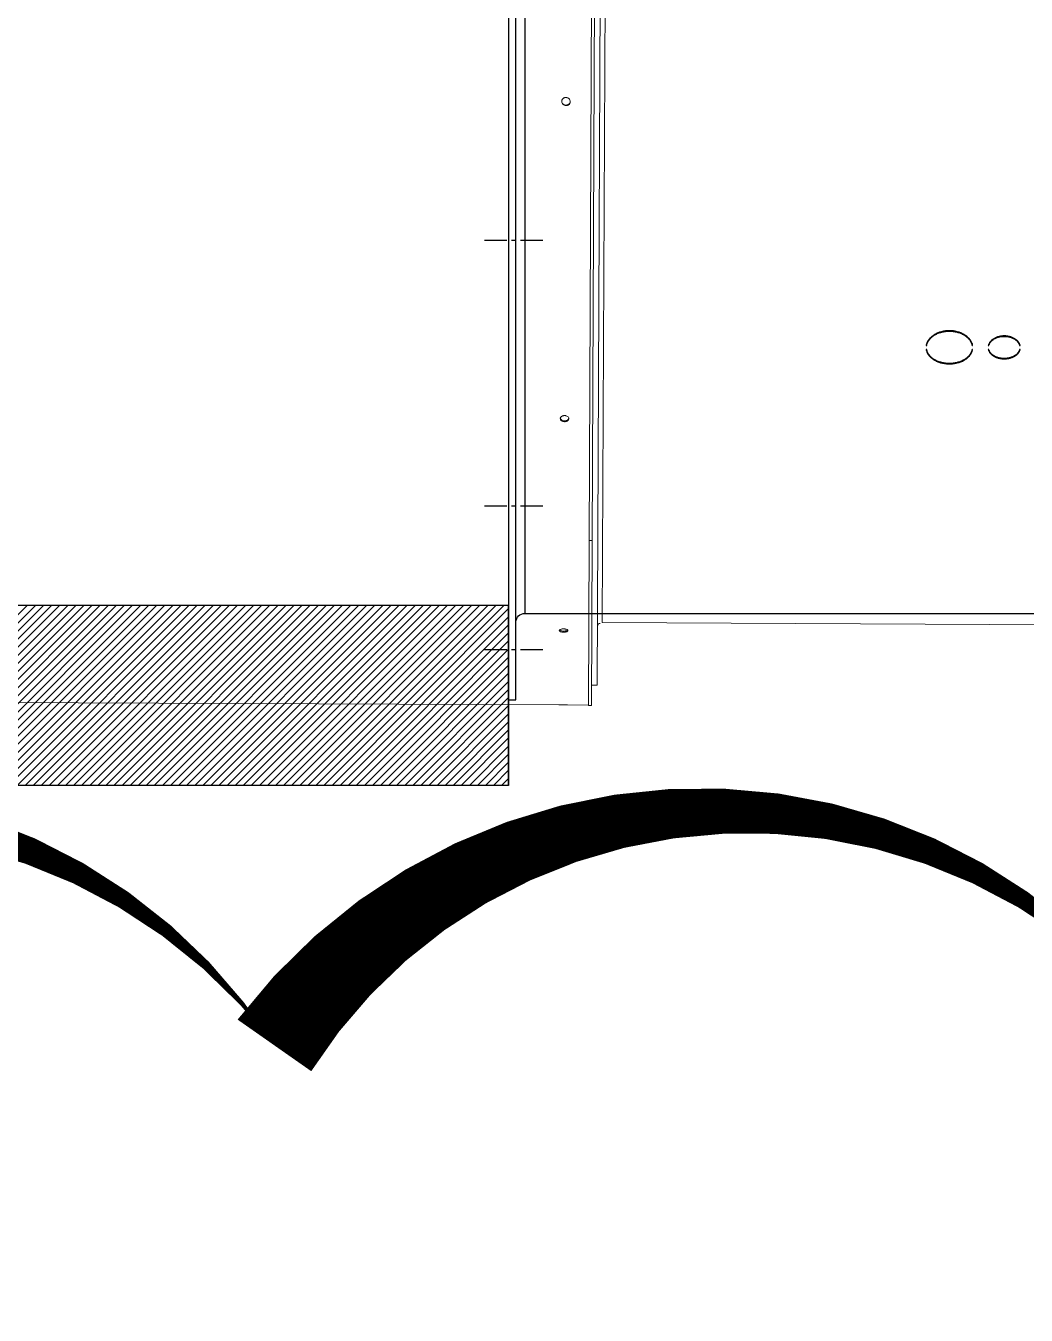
# Model space of a CAD drawing. Header units: millimetres. Extents: x -379292 to 1221486, y 92049 to 447512.
# Drawn here: x -117916 to -117360, y 272990 to 273706 of the extents above; entities that cross this region are included whole.
import ezdxf

# ---------------------------------------------------------------- set-up
doc = ezdxf.new("R2010")
doc.units = ezdxf.units.MM
doc.linetypes.add('CENTER', pattern=[2, 1.25, -0.25, 0.25, -0.25])
doc.layers.add('05_REV', color=5, linetype='Continuous')
doc.layers.add('AIRONN ZONLAMA', color=4, linetype='Continuous')
for name, color, linetype, lineweight in [('_Systemair', 3, 'Continuous', 30), ('_Systemair Ventilation Equipments', 7, 'Continuous', 30), ('Aironn-DEF', 7, 'Continuous', 0), ('Aironn-THF', 7, 'Continuous', 0)]:
    doc.layers.add(name, color=color, linetype=linetype, lineweight=lineweight)

# ---------------------------------------------------------------- blocks, each defined once
blk = doc.blocks.new('AXC 1000 L')
at = {"layer": '_Systemair Ventilation Equipments'}
for p, q in [((10072.364, 3625.006), (10072.364, 3735.506)), ((10072.764, 3735.506), (10072.764, 3625.006)), ((10072.764, 3625.006), (10072.364, 3625.006))]:
    blk.add_line(p, q, dxfattribs=at)
at = {"layer": '_Systemair Ventilation Equipments', "color": 9, "linetype": 'Continuous'}
blk.add_line((10071.864, 3726.864), (10071.864, 3629.806), dxfattribs=at)
at = {"layer": '_Systemair Ventilation Equipments', "color": 2, "linetype": 'CENTER'}
for p, q in [((10070.864, 3650.533), (10074.264, 3650.533)), ((10070.864, 3635.772), (10074.264, 3635.772)), ((10070.864, 3627.784), (10074.264, 3627.784))]:
    blk.add_line(p, q, dxfattribs=at)
at = {"layer": '_Systemair Ventilation Equipments', "color": 7, "linetype": 'Continuous'}
for p, q in [((10044.7, 3645.109), (10044.735, 3645.125)), ((10044.735, 3645.125), (10044.771, 3645.141)), ((10044.786, 3645.122), (10044.751, 3645.107)), ((10044.771, 3645.141), (10044.808, 3645.155)), ((10044.822, 3645.136), (10044.786, 3645.122)), ((10044.808, 3645.155), (10044.846, 3645.168)), ((10044.858, 3645.148), (10044.822, 3645.136)), ((10044.846, 3645.168), (10044.885, 3645.18)), ((10044.896, 3645.16), (10044.858, 3645.148)), ((10044.885, 3645.18), (10044.924, 3645.19)), ((10044.934, 3645.17), (10044.896, 3645.16)), ((10044.924, 3645.19), (10044.964, 3645.199)), ((10044.973, 3645.178), (10044.934, 3645.17)), ((10044.964, 3645.199), (10045.005, 3645.207)), ((10045.013, 3645.186), (10044.973, 3645.178)), ((10045.005, 3645.207), (10045.046, 3645.213)), ((10045.052, 3645.192), (10045.013, 3645.186)), ((10045.046, 3645.213), (10045.088, 3645.218)), ((10045.092, 3645.197), (10045.052, 3645.192)), ((10045.088, 3645.218), (10045.13, 3645.222)), ((10045.133, 3645.2), (10045.092, 3645.197)), ((10045.13, 3645.222), (10045.172, 3645.224)), ((10045.173, 3645.202), (10045.133, 3645.2)), ((10045.172, 3645.224), (10045.214, 3645.224)), ((10045.214, 3645.203), (10045.173, 3645.202)), ((10045.214, 3645.224), (10045.256, 3645.224)), ((10045.255, 3645.202), (10045.214, 3645.203)), ((10045.295, 3645.2), (10045.255, 3645.202)), ((10045.256, 3645.224), (10045.298, 3645.222)), ((10045.336, 3645.197), (10045.295, 3645.2)), ((10045.298, 3645.222), (10045.34, 3645.218)), ((10045.376, 3645.192), (10045.336, 3645.197)), ((10045.34, 3645.218), (10045.382, 3645.213)), ((10045.416, 3645.186), (10045.376, 3645.192)), ((10045.382, 3645.213), (10045.423, 3645.207)), ((10045.455, 3645.178), (10045.416, 3645.186)), ((10045.423, 3645.207), (10045.464, 3645.199)), ((10045.494, 3645.17), (10045.455, 3645.178)), ((10045.464, 3645.199), (10045.504, 3645.19)), ((10045.532, 3645.16), (10045.494, 3645.17)), ((10045.504, 3645.19), (10045.544, 3645.179)), ((10045.569, 3645.148), (10045.532, 3645.16)), ((10045.544, 3645.179), (10045.583, 3645.168)), ((10045.605, 3645.136), (10045.569, 3645.148)), ((10045.583, 3645.168), (10045.621, 3645.154)), ((10045.641, 3645.122), (10045.605, 3645.136)), ((10045.621, 3645.154), (10045.658, 3645.14)), ((10045.675, 3645.108), (10045.641, 3645.122)), ((10045.658, 3645.14), (10045.694, 3645.125)), ((10045.694, 3645.125), (10045.729, 3645.108)), ((10047.181, 3645.095), (10047.213, 3645.127)), ((10047.213, 3645.127), (10047.247, 3645.159)), ((10047.272, 3645.147), (10047.239, 3645.117)), ((10047.247, 3645.159), (10047.283, 3645.19)), ((10047.306, 3645.177), (10047.272, 3645.147)), ((10047.283, 3645.19), (10047.32, 3645.22)), ((10047.343, 3645.206), (10047.306, 3645.177)), ((10047.32, 3645.22), (10047.359, 3645.248)), ((10047.381, 3645.234), (10047.343, 3645.206)), ((10047.359, 3645.248), (10047.4, 3645.276)), ((10047.421, 3645.26), (10047.381, 3645.234)), ((10047.4, 3645.276), (10047.442, 3645.301)), ((10047.462, 3645.286), (10047.421, 3645.26)), ((10047.442, 3645.301), (10047.485, 3645.326)), ((10047.505, 3645.31), (10047.462, 3645.286)), ((10047.485, 3645.326), (10047.531, 3645.35)), ((10047.549, 3645.332), (10047.505, 3645.31)), ((10047.531, 3645.35), (10047.578, 3645.372)), ((10047.594, 3645.353), (10047.549, 3645.332)), ((10047.578, 3645.372), (10047.626, 3645.392)), ((10047.641, 3645.373), (10047.594, 3645.353)), ((10047.626, 3645.392), (10047.675, 3645.411)), ((10047.688, 3645.392), (10047.641, 3645.373)), ((10047.675, 3645.411), (10047.725, 3645.429)), ((10047.737, 3645.409), (10047.688, 3645.392)), ((10047.725, 3645.429), (10047.775, 3645.444)), ((10047.787, 3645.424), (10047.737, 3645.409)), ((10047.775, 3645.444), (10047.827, 3645.459)), ((10047.838, 3645.438), (10047.787, 3645.424)), ((10047.827, 3645.459), (10047.88, 3645.471)), ((10047.89, 3645.451), (10047.838, 3645.438)), ((10047.88, 3645.471), (10047.933, 3645.482)), ((10047.942, 3645.462), (10047.89, 3645.451)), ((10047.933, 3645.482), (10047.987, 3645.492)), ((10047.995, 3645.471), (10047.942, 3645.462)), ((10047.987, 3645.492), (10048.042, 3645.5)), ((10048.048, 3645.478), (10047.995, 3645.471)), ((10048.042, 3645.5), (10048.097, 3645.506)), ((10048.102, 3645.484), (10048.048, 3645.478)), ((10048.097, 3645.506), (10048.153, 3645.51)), ((10048.156, 3645.488), (10048.102, 3645.484)), ((10048.153, 3645.51), (10048.208, 3645.513)), ((10048.21, 3645.491), (10048.156, 3645.488)), ((10048.208, 3645.513), (10048.264, 3645.513)), ((10048.264, 3645.492), (10048.21, 3645.491)), ((10048.264, 3645.513), (10048.319, 3645.513)), ((10048.318, 3645.491), (10048.264, 3645.492)), ((10048.372, 3645.488), (10048.318, 3645.491)), ((10048.319, 3645.513), (10048.375, 3645.51)), ((10048.427, 3645.484), (10048.372, 3645.488)), ((10048.375, 3645.51), (10048.43, 3645.506)), ((10048.48, 3645.478), (10048.427, 3645.484)), ((10048.43, 3645.506), (10048.485, 3645.5)), ((10048.534, 3645.471), (10048.48, 3645.478)), ((10048.485, 3645.5), (10048.54, 3645.492)), ((10048.587, 3645.461), (10048.534, 3645.471)), ((10048.54, 3645.492), (10048.594, 3645.483)), ((10048.639, 3645.451), (10048.587, 3645.461)), ((10048.594, 3645.483), (10048.648, 3645.471)), ((10048.69, 3645.438), (10048.639, 3645.451)), ((10048.648, 3645.471), (10048.7, 3645.459)), ((10048.741, 3645.424), (10048.69, 3645.438)), ((10048.7, 3645.459), (10048.752, 3645.444)), ((10048.79, 3645.409), (10048.741, 3645.424)), ((10048.752, 3645.444), (10048.804, 3645.428)), ((10048.839, 3645.392), (10048.79, 3645.409)), ((10048.804, 3645.428), (10048.854, 3645.411)), ((10048.887, 3645.374), (10048.839, 3645.392)), ((10048.854, 3645.411), (10048.903, 3645.392)), ((10048.934, 3645.354), (10048.887, 3645.374)), ((10048.903, 3645.392), (10048.951, 3645.371)), ((10048.979, 3645.332), (10048.934, 3645.354)), ((10048.951, 3645.371), (10048.997, 3645.35)), ((10049.023, 3645.309), (10048.979, 3645.332)), ((10048.997, 3645.35), (10049.042, 3645.326)), ((10049.066, 3645.285), (10049.023, 3645.309)), ((10049.042, 3645.326), (10049.086, 3645.302)), ((10049.107, 3645.26), (10049.066, 3645.285)), ((10049.086, 3645.302), (10049.128, 3645.276)), ((10049.147, 3645.234), (10049.107, 3645.26)), ((10049.128, 3645.276), (10049.169, 3645.248)), ((10049.185, 3645.206), (10049.147, 3645.234)), ((10049.169, 3645.248), (10049.208, 3645.22)), ((10049.221, 3645.177), (10049.185, 3645.206)), ((10049.208, 3645.22), (10049.245, 3645.19)), ((10049.256, 3645.147), (10049.221, 3645.177)), ((10049.245, 3645.19), (10049.281, 3645.16)), ((10049.289, 3645.116), (10049.256, 3645.147)), ((10049.281, 3645.16), (10049.314, 3645.128)), ((10049.314, 3645.128), (10049.346, 3645.096)), ((10044.327, 3644.689), (10044.335, 3644.718)), ((10044.357, 3644.689), (10044.327, 3644.689)), ((10044.327, 3644.476), (10044.357, 3644.476)), ((10044.335, 3644.447), (10044.327, 3644.476)), ((10044.335, 3644.718), (10044.344, 3644.747)), ((10044.345, 3644.418), (10044.335, 3644.447)), ((10044.344, 3644.747), (10044.356, 3644.776)), ((10044.356, 3644.39), (10044.345, 3644.418)), ((10044.356, 3644.776), (10044.37, 3644.804)), ((10044.357, 3644.777), (10044.357, 3644.689)), ((10044.365, 3644.717), (10044.357, 3644.689)), ((10044.357, 3644.476), (10044.365, 3644.448)), ((10044.375, 3644.745), (10044.365, 3644.717)), ((10044.365, 3644.448), (10044.375, 3644.421)), ((10044.37, 3644.804), (10044.385, 3644.832)), ((10044.386, 3644.773), (10044.375, 3644.745)), ((10044.375, 3644.421), (10044.386, 3644.393)), ((10044.385, 3644.832), (10044.403, 3644.859)), ((10044.4, 3644.8), (10044.386, 3644.773)), ((10044.415, 3644.827), (10044.4, 3644.8)), ((10044.403, 3644.859), (10044.422, 3644.886)), ((10044.432, 3644.853), (10044.415, 3644.827)), ((10044.422, 3644.886), (10044.443, 3644.912)), ((10044.45, 3644.878), (10044.432, 3644.853)), ((10044.443, 3644.912), (10044.466, 3644.938)), ((10044.471, 3644.903), (10044.45, 3644.878)), ((10044.466, 3644.938), (10044.49, 3644.963)), ((10044.492, 3644.928), (10044.471, 3644.903)), ((10044.49, 3644.963), (10044.516, 3644.986)), ((10044.516, 3644.951), (10044.492, 3644.928)), ((10044.516, 3644.986), (10044.543, 3645.009)), ((10044.54, 3644.974), (10044.516, 3644.951)), ((10044.567, 3644.996), (10044.54, 3644.974)), ((10044.543, 3645.009), (10044.572, 3645.031)), ((10044.594, 3645.017), (10044.567, 3644.996)), ((10044.572, 3645.031), (10044.602, 3645.052)), ((10044.623, 3645.037), (10044.594, 3645.017)), ((10044.602, 3645.052), (10044.633, 3645.072)), ((10044.654, 3645.056), (10044.623, 3645.037)), ((10044.633, 3645.072), (10044.666, 3645.091)), ((10044.685, 3645.074), (10044.654, 3645.056)), ((10044.666, 3645.091), (10044.7, 3645.109)), ((10044.718, 3645.091), (10044.685, 3645.074)), ((10044.751, 3645.107), (10044.718, 3645.091)), ((10045.709, 3645.092), (10045.675, 3645.108)), ((10045.742, 3645.075), (10045.709, 3645.092)), ((10045.729, 3645.108), (10045.762, 3645.09)), ((10045.774, 3645.056), (10045.742, 3645.075)), ((10045.762, 3645.09), (10045.795, 3645.072)), ((10045.804, 3645.037), (10045.774, 3645.056)), ((10045.795, 3645.072), (10045.827, 3645.051)), ((10045.833, 3645.017), (10045.804, 3645.037)), ((10045.827, 3645.051), (10045.857, 3645.03)), ((10045.86, 3644.996), (10045.833, 3645.017)), ((10045.857, 3645.03), (10045.885, 3645.009)), ((10045.887, 3644.974), (10045.86, 3644.996)), ((10045.885, 3645.009), (10045.913, 3644.986)), ((10045.912, 3644.952), (10045.887, 3644.974)), ((10045.935, 3644.928), (10045.912, 3644.952)), ((10045.913, 3644.986), (10045.938, 3644.962)), ((10045.957, 3644.903), (10045.935, 3644.928)), ((10045.938, 3644.962), (10045.962, 3644.938)), ((10045.978, 3644.878), (10045.957, 3644.903)), ((10045.962, 3644.938), (10045.985, 3644.912)), ((10045.996, 3644.853), (10045.978, 3644.878)), ((10045.985, 3644.912), (10046.006, 3644.886)), ((10046.013, 3644.826), (10045.996, 3644.853)), ((10046.006, 3644.886), (10046.025, 3644.86)), ((10046.028, 3644.8), (10046.013, 3644.826)), ((10046.025, 3644.86), (10046.042, 3644.832)), ((10046.042, 3644.772), (10046.028, 3644.8)), ((10046.041, 3644.393), (10046.053, 3644.42)), ((10046.042, 3644.832), (10046.058, 3644.804)), ((10046.053, 3644.745), (10046.042, 3644.772)), ((10046.063, 3644.717), (10046.053, 3644.745)), ((10046.053, 3644.42), (10046.063, 3644.448)), ((10046.058, 3644.804), (10046.071, 3644.776)), ((10046.071, 3644.689), (10046.063, 3644.717)), ((10046.063, 3644.448), (10046.071, 3644.476)), ((10046.071, 3644.689), (10046.071, 3644.777)), ((10046.071, 3644.776), (10046.083, 3644.747)), ((10046.101, 3644.689), (10046.071, 3644.689)), ((10046.071, 3644.476), (10046.101, 3644.476)), ((10046.083, 3644.418), (10046.072, 3644.39)), ((10046.083, 3644.747), (10046.093, 3644.718)), ((10046.093, 3644.447), (10046.083, 3644.418)), ((10046.093, 3644.718), (10046.101, 3644.689)), ((10046.101, 3644.476), (10046.093, 3644.447)), ((10046.973, 3644.689), (10046.98, 3644.728)), ((10047.003, 3644.689), (10046.973, 3644.689)), ((10046.973, 3644.476), (10047.003, 3644.476)), ((10046.98, 3644.437), (10046.973, 3644.476)), ((10046.98, 3644.728), (10046.99, 3644.767)), ((10046.99, 3644.398), (10046.98, 3644.437)), ((10046.99, 3644.767), (10047.002, 3644.805)), ((10047.002, 3644.805), (10047.017, 3644.843)), ((10047.003, 3644.806), (10047.003, 3644.689)), ((10047.01, 3644.727), (10047.003, 3644.689)), ((10047.003, 3644.476), (10047.01, 3644.439)), ((10047.02, 3644.765), (10047.01, 3644.727)), ((10047.01, 3644.439), (10047.02, 3644.401)), ((10047.017, 3644.843), (10047.034, 3644.881)), ((10047.033, 3644.803), (10047.02, 3644.765)), ((10047.047, 3644.84), (10047.033, 3644.803)), ((10047.034, 3644.881), (10047.053, 3644.919)), ((10047.064, 3644.877), (10047.047, 3644.84)), ((10047.053, 3644.919), (10047.074, 3644.955)), ((10047.082, 3644.913), (10047.064, 3644.877)), ((10047.074, 3644.955), (10047.098, 3644.991)), ((10047.103, 3644.949), (10047.082, 3644.913)), ((10047.098, 3644.991), (10047.123, 3645.026)), ((10047.127, 3644.984), (10047.103, 3644.949)), ((10047.123, 3645.026), (10047.151, 3645.061)), ((10047.152, 3645.019), (10047.127, 3644.984)), ((10047.151, 3645.061), (10047.181, 3645.095)), ((10047.179, 3645.052), (10047.152, 3645.019)), ((10047.208, 3645.085), (10047.179, 3645.052)), ((10047.239, 3645.117), (10047.208, 3645.085)), ((10049.321, 3645.084), (10049.289, 3645.116)), ((10049.35, 3645.051), (10049.321, 3645.084)), ((10049.346, 3645.096), (10049.376, 3645.062)), ((10049.377, 3645.018), (10049.35, 3645.051)), ((10049.376, 3645.062), (10049.403, 3645.028)), ((10049.402, 3644.983), (10049.377, 3645.018)), ((10049.425, 3644.948), (10049.402, 3644.983)), ((10049.403, 3645.028), (10049.429, 3644.992)), ((10049.446, 3644.913), (10049.425, 3644.948)), ((10049.429, 3644.992), (10049.453, 3644.956)), ((10049.465, 3644.876), (10049.446, 3644.913)), ((10049.453, 3644.956), (10049.474, 3644.919)), ((10049.481, 3644.839), (10049.465, 3644.876)), ((10049.474, 3644.919), (10049.494, 3644.882)), ((10049.496, 3644.802), (10049.481, 3644.839)), ((10049.494, 3644.882), (10049.511, 3644.844)), ((10049.508, 3644.765), (10049.496, 3644.802)), ((10049.507, 3644.4), (10049.517, 3644.438)), ((10049.517, 3644.727), (10049.508, 3644.765)), ((10049.511, 3644.844), (10049.525, 3644.806)), ((10049.525, 3644.689), (10049.517, 3644.727)), ((10049.517, 3644.438), (10049.525, 3644.476)), ((10049.525, 3644.689), (10049.525, 3644.806)), ((10049.525, 3644.806), (10049.538, 3644.767)), ((10049.555, 3644.689), (10049.525, 3644.689)), ((10049.525, 3644.476), (10049.555, 3644.476)), ((10049.538, 3644.767), (10049.548, 3644.728)), ((10049.548, 3644.438), (10049.538, 3644.399)), ((10049.548, 3644.728), (10049.555, 3644.689)), ((10049.555, 3644.476), (10049.548, 3644.438)), ((10044.37, 3644.362), (10044.356, 3644.39)), ((10044.386, 3644.334), (10044.37, 3644.362)), ((10044.386, 3644.393), (10044.4, 3644.366)), ((10044.403, 3644.307), (10044.386, 3644.334)), ((10044.4, 3644.366), (10044.415, 3644.34)), ((10044.422, 3644.281), (10044.403, 3644.307)), ((10044.415, 3644.34), (10044.432, 3644.314)), ((10044.443, 3644.256), (10044.422, 3644.281)), ((10044.432, 3644.314), (10044.45, 3644.289)), ((10044.465, 3644.231), (10044.443, 3644.256)), ((10044.45, 3644.289), (10044.471, 3644.264)), ((10044.489, 3644.207), (10044.465, 3644.231)), ((10044.471, 3644.264), (10044.493, 3644.24)), ((10044.515, 3644.184), (10044.489, 3644.207)), ((10044.493, 3644.24), (10044.516, 3644.217)), ((10044.542, 3644.162), (10044.515, 3644.184)), ((10044.516, 3644.217), (10044.541, 3644.194)), ((10044.541, 3644.194), (10044.568, 3644.173)), ((10044.57, 3644.14), (10044.542, 3644.162)), ((10044.568, 3644.173), (10044.595, 3644.152)), ((10044.6, 3644.12), (10044.57, 3644.14)), ((10044.595, 3644.152), (10044.624, 3644.133)), ((10044.632, 3644.1), (10044.6, 3644.12)), ((10044.624, 3644.133), (10044.654, 3644.114)), ((10044.665, 3644.082), (10044.632, 3644.1)), ((10044.654, 3644.114), (10044.686, 3644.097)), ((10044.698, 3644.064), (10044.665, 3644.082)), ((10044.686, 3644.097), (10044.719, 3644.08)), ((10044.733, 3644.048), (10044.698, 3644.064)), ((10044.719, 3644.08), (10044.752, 3644.065)), ((10044.769, 3644.033), (10044.733, 3644.048)), ((10044.752, 3644.065), (10044.787, 3644.05)), ((10044.806, 3644.019), (10044.769, 3644.033)), ((10044.787, 3644.05), (10044.823, 3644.037)), ((10044.845, 3644.007), (10044.806, 3644.019)), ((10044.823, 3644.037), (10044.859, 3644.025)), ((10044.884, 3643.995), (10044.845, 3644.007)), ((10044.859, 3644.025), (10044.896, 3644.014)), ((10044.923, 3643.985), (10044.884, 3643.995)), ((10044.896, 3644.014), (10044.934, 3644.005)), ((10044.964, 3643.976), (10044.923, 3643.985)), ((10044.934, 3644.005), (10044.973, 3643.996)), ((10045.005, 3643.969), (10044.964, 3643.976)), ((10044.973, 3643.996), (10045.012, 3643.989)), ((10045.046, 3643.963), (10045.005, 3643.969)), ((10045.012, 3643.989), (10045.052, 3643.983)), ((10045.087, 3643.958), (10045.046, 3643.963)), ((10045.052, 3643.983), (10045.092, 3643.978)), ((10045.129, 3643.954), (10045.087, 3643.958)), ((10045.092, 3643.978), (10045.133, 3643.975)), ((10045.171, 3643.952), (10045.129, 3643.954)), ((10045.133, 3643.975), (10045.173, 3643.973)), ((10045.214, 3643.952), (10045.171, 3643.952)), ((10045.173, 3643.973), (10045.214, 3643.972)), ((10045.214, 3643.972), (10045.255, 3643.973)), ((10045.256, 3643.952), (10045.214, 3643.952)), ((10045.255, 3643.973), (10045.295, 3643.975)), ((10045.298, 3643.954), (10045.256, 3643.952)), ((10045.295, 3643.975), (10045.336, 3643.978)), ((10045.34, 3643.958), (10045.298, 3643.954)), ((10045.336, 3643.978), (10045.376, 3643.983)), ((10045.382, 3643.963), (10045.34, 3643.958)), ((10045.376, 3643.983), (10045.415, 3643.989)), ((10045.423, 3643.969), (10045.382, 3643.963)), ((10045.415, 3643.989), (10045.455, 3643.996)), ((10045.464, 3643.976), (10045.423, 3643.969)), ((10045.455, 3643.996), (10045.493, 3644.005)), ((10045.504, 3643.985), (10045.464, 3643.976)), ((10045.493, 3644.005), (10045.532, 3644.014)), ((10045.543, 3643.995), (10045.504, 3643.985)), ((10045.532, 3644.014), (10045.569, 3644.025)), ((10045.582, 3644.006), (10045.543, 3643.995)), ((10045.569, 3644.025), (10045.606, 3644.037)), ((10045.62, 3644.019), (10045.582, 3644.006)), ((10045.606, 3644.037), (10045.642, 3644.051)), ((10045.657, 3644.033), (10045.62, 3644.019)), ((10045.642, 3644.051), (10045.677, 3644.065)), ((10045.693, 3644.048), (10045.657, 3644.033)), ((10045.677, 3644.065), (10045.71, 3644.081)), ((10045.728, 3644.064), (10045.693, 3644.048)), ((10045.71, 3644.081), (10045.743, 3644.097)), ((10045.762, 3644.081), (10045.728, 3644.064)), ((10045.743, 3644.097), (10045.774, 3644.115)), ((10045.795, 3644.1), (10045.762, 3644.081)), ((10045.774, 3644.115), (10045.805, 3644.134)), ((10045.826, 3644.119), (10045.795, 3644.1)), ((10045.805, 3644.134), (10045.834, 3644.153)), ((10045.856, 3644.139), (10045.826, 3644.119)), ((10045.834, 3644.153), (10045.861, 3644.174)), ((10045.885, 3644.161), (10045.856, 3644.139)), ((10045.861, 3644.174), (10045.888, 3644.195)), ((10045.912, 3644.183), (10045.885, 3644.161)), ((10045.888, 3644.195), (10045.912, 3644.217)), ((10045.912, 3644.217), (10045.936, 3644.24)), ((10045.938, 3644.207), (10045.912, 3644.183)), ((10045.936, 3644.24), (10045.957, 3644.264)), ((10045.963, 3644.231), (10045.938, 3644.207)), ((10045.957, 3644.264), (10045.977, 3644.289)), ((10045.985, 3644.256), (10045.963, 3644.231)), ((10045.977, 3644.289), (10045.996, 3644.314)), ((10046.006, 3644.282), (10045.985, 3644.256)), ((10045.996, 3644.314), (10046.013, 3644.34)), ((10046.025, 3644.308), (10046.006, 3644.282)), ((10046.013, 3644.34), (10046.028, 3644.366)), ((10046.042, 3644.335), (10046.025, 3644.308)), ((10046.028, 3644.366), (10046.041, 3644.393)), ((10046.058, 3644.362), (10046.042, 3644.335)), ((10046.072, 3644.39), (10046.058, 3644.362)), ((10047.003, 3644.36), (10046.99, 3644.398)), ((10047.017, 3644.323), (10047.003, 3644.36)), ((10047.034, 3644.285), (10047.017, 3644.323)), ((10047.02, 3644.401), (10047.032, 3644.364)), ((10047.032, 3644.364), (10047.047, 3644.327)), ((10047.053, 3644.249), (10047.034, 3644.285)), ((10047.047, 3644.327), (10047.063, 3644.291)), ((10047.075, 3644.213), (10047.053, 3644.249)), ((10047.063, 3644.291), (10047.082, 3644.255)), ((10047.099, 3644.177), (10047.075, 3644.213)), ((10047.082, 3644.255), (10047.103, 3644.22)), ((10047.124, 3644.143), (10047.099, 3644.177)), ((10047.103, 3644.22), (10047.126, 3644.186)), ((10047.152, 3644.109), (10047.124, 3644.143)), ((10047.126, 3644.186), (10047.151, 3644.152)), ((10047.151, 3644.152), (10047.178, 3644.12)), ((10047.182, 3644.077), (10047.152, 3644.109)), ((10047.178, 3644.12), (10047.207, 3644.088)), ((10047.213, 3644.045), (10047.182, 3644.077)), ((10047.207, 3644.088), (10047.239, 3644.056)), ((10047.247, 3644.014), (10047.213, 3644.045)), ((10047.239, 3644.056), (10047.272, 3644.026)), ((10047.282, 3643.985), (10047.247, 3644.014)), ((10047.272, 3644.026), (10047.307, 3643.997)), ((10047.32, 3643.956), (10047.282, 3643.985)), ((10047.307, 3643.997), (10047.343, 3643.969)), ((10047.359, 3643.929), (10047.32, 3643.956)), ((10047.343, 3643.969), (10047.381, 3643.942)), ((10047.4, 3643.902), (10047.359, 3643.929)), ((10047.381, 3643.942), (10047.421, 3643.917)), ((10047.442, 3643.877), (10047.4, 3643.902)), ((10047.421, 3643.917), (10047.462, 3643.893)), ((10047.486, 3643.854), (10047.442, 3643.877)), ((10047.462, 3643.893), (10047.505, 3643.87)), ((10047.531, 3643.831), (10047.486, 3643.854)), ((10047.505, 3643.87), (10047.549, 3643.848)), ((10047.577, 3643.81), (10047.531, 3643.831)), ((10047.549, 3643.848), (10047.595, 3643.827)), ((10047.625, 3643.791), (10047.577, 3643.81)), ((10047.595, 3643.827), (10047.642, 3643.808)), ((10047.674, 3643.773), (10047.625, 3643.791)), ((10047.642, 3643.808), (10047.689, 3643.79)), ((10047.724, 3643.756), (10047.674, 3643.773)), ((10047.689, 3643.79), (10047.738, 3643.774)), ((10047.775, 3643.741), (10047.724, 3643.756)), ((10047.738, 3643.774), (10047.788, 3643.76)), ((10047.827, 3643.727), (10047.775, 3643.741)), ((10047.788, 3643.76), (10047.838, 3643.746)), ((10047.88, 3643.715), (10047.827, 3643.727)), ((10047.838, 3643.746), (10047.89, 3643.735)), ((10047.933, 3643.704), (10047.88, 3643.715)), ((10047.89, 3643.735), (10047.942, 3643.724)), ((10047.987, 3643.695), (10047.933, 3643.704)), ((10047.942, 3643.724), (10047.995, 3643.716)), ((10048.042, 3643.688), (10047.987, 3643.695)), ((10047.995, 3643.716), (10048.048, 3643.708)), ((10048.097, 3643.682), (10048.042, 3643.688)), ((10048.048, 3643.708), (10048.102, 3643.703)), ((10048.102, 3643.703), (10048.156, 3643.699)), ((10048.156, 3643.699), (10048.21, 3643.696)), ((10048.21, 3643.696), (10048.264, 3643.696)), ((10048.264, 3643.696), (10048.318, 3643.696)), ((10048.318, 3643.696), (10048.372, 3643.699)), ((10048.372, 3643.699), (10048.426, 3643.703)), ((10048.426, 3643.703), (10048.48, 3643.708)), ((10048.485, 3643.688), (10048.43, 3643.682)), ((10048.48, 3643.708), (10048.534, 3643.716)), ((10048.54, 3643.695), (10048.485, 3643.688)), ((10048.534, 3643.716), (10048.587, 3643.724)), ((10048.594, 3643.704), (10048.54, 3643.695)), ((10048.587, 3643.724), (10048.639, 3643.735)), ((10048.648, 3643.715), (10048.594, 3643.704)), ((10048.639, 3643.735), (10048.69, 3643.746)), ((10048.7, 3643.727), (10048.648, 3643.715)), ((10048.69, 3643.746), (10048.741, 3643.76)), ((10048.752, 3643.74), (10048.7, 3643.727)), ((10048.741, 3643.76), (10048.791, 3643.775)), ((10048.803, 3643.756), (10048.752, 3643.74)), ((10048.791, 3643.775), (10048.84, 3643.791)), ((10048.853, 3643.772), (10048.803, 3643.756)), ((10048.84, 3643.791), (10048.888, 3643.809)), ((10048.902, 3643.79), (10048.853, 3643.772)), ((10048.888, 3643.809), (10048.934, 3643.828)), ((10048.95, 3643.81), (10048.902, 3643.79)), ((10048.934, 3643.828), (10048.979, 3643.848)), ((10048.997, 3643.831), (10048.95, 3643.81)), ((10048.979, 3643.848), (10049.023, 3643.87)), ((10049.042, 3643.854), (10048.997, 3643.831)), ((10049.023, 3643.87), (10049.066, 3643.893)), ((10049.086, 3643.877), (10049.042, 3643.854)), ((10049.066, 3643.893), (10049.107, 3643.917)), ((10049.128, 3643.902), (10049.086, 3643.877)), ((10049.107, 3643.917), (10049.147, 3643.943)), ((10049.169, 3643.928), (10049.128, 3643.902)), ((10049.147, 3643.943), (10049.185, 3643.969)), ((10049.208, 3643.956), (10049.169, 3643.928)), ((10049.185, 3643.969), (10049.222, 3643.997)), ((10049.245, 3643.984), (10049.208, 3643.956)), ((10049.222, 3643.997), (10049.256, 3644.026)), ((10049.281, 3644.014), (10049.245, 3643.984)), ((10049.256, 3644.026), (10049.289, 3644.056)), ((10049.315, 3644.045), (10049.281, 3644.014)), ((10049.289, 3644.056), (10049.32, 3644.087)), ((10049.347, 3644.077), (10049.315, 3644.045)), ((10049.32, 3644.087), (10049.349, 3644.119)), ((10049.377, 3644.11), (10049.347, 3644.077)), ((10049.349, 3644.119), (10049.376, 3644.151)), ((10049.376, 3644.151), (10049.401, 3644.185)), ((10049.404, 3644.144), (10049.377, 3644.11)), ((10049.401, 3644.185), (10049.424, 3644.219)), ((10049.43, 3644.178), (10049.404, 3644.144)), ((10049.424, 3644.219), (10049.446, 3644.255)), ((10049.453, 3644.213), (10049.43, 3644.178)), ((10049.446, 3644.255), (10049.464, 3644.29)), ((10049.475, 3644.249), (10049.453, 3644.213)), ((10049.464, 3644.29), (10049.481, 3644.326)), ((10049.494, 3644.286), (10049.475, 3644.249)), ((10049.481, 3644.326), (10049.495, 3644.363)), ((10049.511, 3644.323), (10049.494, 3644.286)), ((10049.495, 3644.363), (10049.507, 3644.4)), ((10049.525, 3644.361), (10049.511, 3644.323)), ((10049.538, 3644.399), (10049.525, 3644.361)), ((10048.153, 3643.678), (10048.097, 3643.682)), ((10048.208, 3643.676), (10048.153, 3643.678)), ((10048.264, 3643.675), (10048.208, 3643.676)), ((10048.319, 3643.676), (10048.264, 3643.675)), ((10048.375, 3643.678), (10048.319, 3643.676)), ((10048.43, 3643.682), (10048.375, 3643.678)), ((10071.864, 3629.806), (9988.664, 3629.806))]:
    blk.add_line(p, q, dxfattribs=at)
blk.add_arc((10071.864, 3629.306), 0.5, 3, 90, dxfattribs=at)
blk = doc.blocks.new('RSA 1000')
at = {"layer": '_Systemair Ventilation Equipments'}
for p, q in [((9623.068, 3740.256), (9623.068, 3620.256)), ((9623.068, 3620.256), (9723.068, 3620.256))]:
    blk.add_line(p, q, dxfattribs=at)
at = {"layer": '_Systemair Ventilation Equipments', "color": 7, "linetype": 'Continuous'}
for p, q in [((9623.068, 3620.256), (9623.068, 3630.256)), ((9623.068, 3630.256), (9723.068, 3630.256))]:
    blk.add_line(p, q, dxfattribs=at)
at = {"layer": '_Systemair Ventilation Equipments', "color": 3, "linetype": 'Continuous'}
for p, q in [((9633.335, 3620.256), (9623.335, 3630.256)), ((9633.784, 3620.256), (9623.784, 3630.256)), ((9634.233, 3620.256), (9624.233, 3630.256)), ((9634.682, 3620.256), (9624.682, 3630.256)), ((9635.131, 3620.256), (9625.131, 3630.256)), ((9635.58, 3620.256), (9625.58, 3630.256)), ((9636.029, 3620.256), (9626.029, 3630.256)), ((9636.478, 3620.256), (9626.478, 3630.256)), ((9636.927, 3620.256), (9626.927, 3630.256)), ((9637.376, 3620.256), (9627.376, 3630.256)), ((9637.825, 3620.256), (9627.825, 3630.256)), ((9638.274, 3620.256), (9628.274, 3630.256)), ((9638.723, 3620.256), (9628.723, 3630.256)), ((9639.172, 3620.256), (9629.172, 3630.256)), ((9639.621, 3620.256), (9629.621, 3630.256)), ((9640.07, 3620.256), (9630.07, 3630.256)), ((9640.519, 3620.256), (9630.519, 3630.256)), ((9640.968, 3620.256), (9630.968, 3630.256)), ((9641.417, 3620.256), (9631.417, 3630.256)), ((9641.866, 3620.256), (9631.866, 3630.256)), ((9642.316, 3620.256), (9632.316, 3630.256)), ((9642.765, 3620.256), (9632.765, 3630.256)), ((9643.214, 3620.256), (9633.214, 3630.256)), ((9643.663, 3620.256), (9633.663, 3630.256)), ((9644.112, 3620.256), (9634.112, 3630.256)), ((9644.561, 3620.256), (9634.561, 3630.256)), ((9645.01, 3620.256), (9635.01, 3630.256)), ((9645.459, 3620.256), (9635.459, 3630.256)), ((9645.908, 3620.256), (9635.908, 3630.256)), ((9646.357, 3620.256), (9636.357, 3630.256)), ((9646.806, 3620.256), (9636.806, 3630.256)), ((9647.255, 3620.256), (9637.255, 3630.256)), ((9647.704, 3620.256), (9637.704, 3630.256)), ((9648.153, 3620.256), (9638.153, 3630.256)), ((9648.602, 3620.256), (9638.602, 3630.256)), ((9649.051, 3620.256), (9639.051, 3630.256)), ((9649.5, 3620.256), (9639.5, 3630.256)), ((9649.949, 3620.256), (9639.949, 3630.256)), ((9650.398, 3620.256), (9640.398, 3630.256)), ((9650.847, 3620.256), (9640.847, 3630.256)), ((9651.296, 3620.256), (9641.296, 3630.256)), ((9651.745, 3620.256), (9641.745, 3630.256)), ((9652.194, 3620.256), (9642.194, 3630.256)), ((9652.643, 3620.256), (9642.643, 3630.256)), ((9653.092, 3620.256), (9643.092, 3630.256)), ((9653.541, 3620.256), (9643.541, 3630.256)), ((9653.99, 3620.256), (9643.99, 3630.256)), ((9654.439, 3620.256), (9644.439, 3630.256)), ((9654.888, 3620.256), (9644.888, 3630.256)), ((9655.337, 3620.256), (9645.337, 3630.256)), ((9655.786, 3620.256), (9645.786, 3630.256)), ((9656.235, 3620.256), (9646.235, 3630.256)), ((9656.684, 3620.256), (9646.684, 3630.256)), ((9657.133, 3620.256), (9647.133, 3630.256)), ((9657.582, 3620.256), (9647.582, 3630.256)), ((9658.031, 3620.256), (9648.031, 3630.256)), ((9658.48, 3620.256), (9648.48, 3630.256)), ((9658.929, 3620.256), (9648.929, 3630.256)), ((9659.378, 3620.256), (9649.378, 3630.256)), ((9659.827, 3620.256), (9649.827, 3630.256)), ((9632.886, 3620.256), (9623.068, 3630.074)), ((9632.437, 3620.256), (9623.068, 3629.625)), ((9631.988, 3620.256), (9623.068, 3629.176)), ((9631.539, 3620.256), (9623.068, 3628.727)), ((9631.09, 3620.256), (9623.068, 3628.278)), ((9630.641, 3620.256), (9623.068, 3627.829)), ((9630.192, 3620.256), (9623.068, 3627.38)), ((9629.743, 3620.256), (9623.068, 3626.931)), ((9629.294, 3620.256), (9623.068, 3626.482)), ((9628.845, 3620.256), (9623.068, 3626.033)), ((9628.396, 3620.256), (9623.068, 3625.584)), ((9627.947, 3620.256), (9623.068, 3625.135)), ((9627.498, 3620.256), (9623.068, 3624.685)), ((9627.049, 3620.256), (9623.068, 3624.236)), ((9626.6, 3620.256), (9623.068, 3623.787)), ((9626.151, 3620.256), (9623.068, 3623.338)), ((9625.702, 3620.256), (9623.068, 3622.889)), ((9625.253, 3620.256), (9623.068, 3622.44)), ((9624.804, 3620.256), (9623.068, 3621.991)), ((9624.355, 3620.256), (9623.068, 3621.542)), ((9623.906, 3620.256), (9623.068, 3621.093)), ((9623.457, 3620.256), (9623.068, 3620.644))]:
    blk.add_line(p, q, dxfattribs=at)
blk = doc.blocks.new('wdsdfgf')
at = {"layer": '_Systemair Ventilation Equipments', "xscale": 10, "yscale": 10, "zscale": 10}
for name, p in [('AXC 1000 L', (-1170.87, -21481.39)), ('RSA 1000', (3326.09, -21481.39))]:
    blk.add_blockref(name, p, dxfattribs=at)
blk = doc.blocks.new('OtoParkBodrumKatMimari')
at = {"layer": '05_REV'}
blk.add_lwpolyline([(126912.73, 170109.93, 0, 50, 0.520567), (127412.73, 170109.93, 0, 50, 0.520567), (127912.73, 170109.93, 0, 50, 0.520567), (128412.73, 170109.93, 0, 50, 0.520567), (128912.73, 170109.93, 0, 50, 0.520567), (129412.73, 170109.93, 0, 50, 0.520567), (129912.73, 170109.93, 0, 50, 0.520567), (130412.73, 170109.93, 0, 50, 0.520567), (130889.15, 170133.51, 0, 50, 0.520567), (130889.15, 170633.51, 0, 50, 0.520567), (130889.15, 171133.51, 0, 50, 0.520567), (130889.15, 171633.51, 0, 50, 0.520567), (130889.15, 172133.51, 0, 50, 0.520567), (130576.67, 172321.03, 0, 50, 0.520567), (130076.67, 172321.03, 0, 50, 0.520567), (129576.67, 172321.03, 0, 50, 0.520567), (129076.67, 172321.03, 0, 50, 0.520567), (128576.67, 172321.03, 0, 50, 0.520567), (128076.67, 172321.03, 0, 50, 0.520567), (127576.67, 172321.03, 0, 50, 0.520567), (127076.67, 172321.03, 0, 50, 0.520567)], format="xyseb", dxfattribs=at)
at = {"layer": '_Systemair', "color": 7, "xscale": -1}
blk.add_blockref('wdsdfgf', (228263.66, 157744.35), dxfattribs=at)
blk = doc.blocks.new('TF1000-2')
at = {"layer": 'Aironn-THF', "color": 3, "linetype": 'Continuous', "lineweight": 15}
for p in [(19625.584, 4393.242), (19525.5, 4315.647)]:
    blk.add_line(p, (19625.511, 4315.612), dxfattribs=at)
at = {"layer": 'Aironn-THF', "color": 7, "linetype": 'Continuous', "lineweight": 15}
for p, q in [((19522.576, 4315.38), (19628.988, 4315.342)), ((19620.952, 4315.025), (19545.6, 4315.052)), ((19620.952, 4315.025), (19620.952, 4314.865)), ((19630.108, 4315.022), (19620.952, 4315.025)), ((19628.988, 4315.022), (19628.988, 4315.342)), ((19630.108, 4314.862), (19630.108, 4315.022)), ((19620.952, 4314.865), (19545.6, 4314.892)), ((19630.108, 4314.862), (19620.952, 4314.865)), ((19630.091, 4313.702), (19630.092, 4314.862)), ((19630.095, 4313.702), (19630.091, 4313.702)), ((19630.057, 4216.651), (19630.091, 4313.222)), ((19630.091, 4313.222), (19630.095, 4313.222))]:
    blk.add_line(p, q, dxfattribs=at)
blk.add_arc((19625.715, 4315.502), 0.16, 179.9795, 269.9795, dxfattribs=at)
for points, knots in [([(19596.565, 4313.714), (19596.536, 4313.71), (19596.478, 4313.703), (19596.404, 4313.648), (19596.363, 4313.581), (19596.348, 4313.528), (19596.344, 4313.501), (19596.343, 4313.487), (19596.343, 4313.481), (19596.343, 4313.477), (19596.343, 4313.475), (19596.343, 4313.475), (19596.343, 4313.474), (19596.343, 4313.474), (19596.343, 4313.466), (19596.344, 4313.445), (19596.35, 4313.407), (19596.369, 4313.355), (19596.403, 4313.305), (19596.446, 4313.269), (19596.499, 4313.241), (19596.54, 4313.236), (19596.565, 4313.234)], [0, 0, 0, 0, 0.124746, 0.249492, 0.374238, 0.436913, 0.468289, 0.483981, 0.491828, 0.495752, 0.497713, 0.498694, 0.499185, 0.49943, 0.499508, 0.530298, 0.582378, 0.65569, 0.750104, 0.82543, 0.89226, 1, 1, 1, 1]), ([(19596.54, 4313.237), (19596.549, 4313.236), (19596.582, 4313.233), (19596.639, 4313.255), (19596.701, 4313.301), (19596.744, 4313.369), (19596.765, 4313.448), (19596.76, 4313.53), (19596.73, 4313.606), (19596.68, 4313.666), (19596.614, 4313.706), (19596.564, 4313.711), (19596.54, 4313.713)], [0, 0, 0, 0, 0.036868, 0.144259, 0.251651, 0.359043, 0.466436, 0.573828, 0.681219, 0.788611, 0.896004, 1, 1, 1, 1]), ([(19596.565, 4313.234), (19596.594, 4313.237), (19596.652, 4313.245), (19596.726, 4313.3), (19596.775, 4313.379), (19596.788, 4313.45), (19596.785, 4313.502), (19596.779, 4313.541), (19596.76, 4313.592), (19596.726, 4313.642), (19596.683, 4313.679), (19596.631, 4313.707), (19596.59, 4313.711), (19596.565, 4313.714)], [0, 0, 0, 0, 0.124805, 0.249609, 0.374414, 0.499219, 0.52993, 0.581946, 0.655209, 0.749637, 0.825128, 0.892091, 1, 1, 1, 1]), ([(19614.184, 4313.708), (19614.162, 4313.704), (19614.118, 4313.697), (19614.061, 4313.641), (19614.029, 4313.575), (19614.018, 4313.522), (19614.015, 4313.495), (19614.014, 4313.481), (19614.014, 4313.474), (19614.014, 4313.471), (19614.014, 4313.469), (19614.014, 4313.468), (19614.014, 4313.468), (19614.014, 4313.468), (19614.014, 4313.46), (19614.015, 4313.439), (19614.02, 4313.4), (19614.034, 4313.349), (19614.06, 4313.299), (19614.094, 4313.262), (19614.134, 4313.234), (19614.165, 4313.23), (19614.184, 4313.227)], [0, 0, 0, 0, 0.124746, 0.249492, 0.374238, 0.436913, 0.468289, 0.483981, 0.491828, 0.495752, 0.497713, 0.498694, 0.499185, 0.49943, 0.499508, 0.530298, 0.582378, 0.65569, 0.750104, 0.82543, 0.89226, 1, 1, 1, 1]), ([(19614.139, 4313.231), (19614.145, 4313.23), (19614.171, 4313.226), (19614.215, 4313.249), (19614.262, 4313.295), (19614.295, 4313.363), (19614.311, 4313.442), (19614.307, 4313.524), (19614.284, 4313.599), (19614.245, 4313.66), (19614.195, 4313.7), (19614.157, 4313.705), (19614.139, 4313.707)], [0, 0, 0, 0, 0.036868, 0.144259, 0.251651, 0.359043, 0.466436, 0.573828, 0.681219, 0.788611, 0.896004, 1, 1, 1, 1]), ([(19614.184, 4313.227), (19614.206, 4313.231), (19614.251, 4313.238), (19614.307, 4313.294), (19614.345, 4313.373), (19614.355, 4313.444), (19614.353, 4313.496), (19614.348, 4313.535), (19614.334, 4313.586), (19614.308, 4313.636), (19614.275, 4313.673), (19614.235, 4313.701), (19614.203, 4313.705), (19614.184, 4313.708)], [0, 0, 0, 0, 0.124805, 0.249609, 0.374414, 0.499219, 0.52993, 0.581946, 0.655209, 0.749637, 0.825128, 0.892091, 1, 1, 1, 1]), ([(19625.957, 4313.703), (19625.945, 4313.7), (19625.921, 4313.692), (19625.89, 4313.637), (19625.873, 4313.571), (19625.867, 4313.518), (19625.865, 4313.491), (19625.865, 4313.477), (19625.865, 4313.47), (19625.865, 4313.467), (19625.865, 4313.465), (19625.865, 4313.464), (19625.865, 4313.464), (19625.865, 4313.463), (19625.865, 4313.456), (19625.865, 4313.435), (19625.868, 4313.396), (19625.876, 4313.344), (19625.89, 4313.295), (19625.908, 4313.258), (19625.93, 4313.23), (19625.947, 4313.226), (19625.957, 4313.223)], [0, 0, 0, 0, 0.124746, 0.249492, 0.374238, 0.436913, 0.468289, 0.483981, 0.491828, 0.495752, 0.497713, 0.498694, 0.499185, 0.49943, 0.499508, 0.530298, 0.582378, 0.65569, 0.750104, 0.82543, 0.89226, 1, 1, 1, 1]), ([(19625.927, 4313.239), (19625.931, 4313.241), (19625.944, 4313.25), (19625.964, 4313.292), (19625.982, 4313.358), (19625.991, 4313.438), (19625.989, 4313.52), (19625.977, 4313.595), (19625.956, 4313.657), (19625.937, 4313.679), (19625.928, 4313.69)], [0, 0, 0, 0, 0.051426, 0.187158, 0.322892, 0.458625, 0.594357, 0.730089, 0.865821, 1, 1, 1, 1]), ([(19625.957, 4313.223), (19625.969, 4313.227), (19625.993, 4313.234), (19626.024, 4313.29), (19626.044, 4313.369), (19626.049, 4313.44), (19626.048, 4313.492), (19626.046, 4313.53), (19626.038, 4313.582), (19626.024, 4313.632), (19626.006, 4313.668), (19625.984, 4313.696), (19625.968, 4313.701), (19625.957, 4313.703)], [0, 0, 0, 0, 0.124805, 0.249609, 0.374414, 0.499219, 0.52993, 0.581946, 0.655209, 0.749637, 0.825128, 0.892091, 1, 1, 1, 1]), ([(19630.091, 4313.702), (19630.091, 4313.698), (19630.091, 4313.691), (19630.091, 4313.636), (19630.091, 4313.556), (19630.091, 4313.485), (19630.091, 4313.433), (19630.091, 4313.395), (19630.091, 4313.343), (19630.091, 4313.293), (19630.091, 4313.257), (19630.091, 4313.229), (19630.091, 4313.224), (19630.091, 4313.222)], [0, 0, 0, 0, 0.124744, 0.249487, 0.374231, 0.498975, 0.529735, 0.581799, 0.65511, 0.749586, 0.8251, 0.892079, 1, 1, 1, 1])]:
    blk.add_open_spline(points, degree=3, knots=knots, dxfattribs=at)
blk = doc.blocks.new('jhjhl')
at = {"layer": 'Aironn-DEF', "color": 0}
blk.add_blockref('TF1000-2', (16001.908, 8863.365), dxfattribs=at)

msp = doc.modelspace()

# ---------------------------------------------------------------- block references
at = {"color": 8}
msp.add_blockref('OtoParkBodrumKatMimari', (-246354.82, 100818.76), dxfattribs=at)

# ---------------------------------------------------------------- next in the draw order: block references
at = {"layer": 'AIRONN ZONLAMA', "color": 0, "xscale": 9.999999999999979, "yscale": 9.999999999999979, "zscale": 9.999999999999979, "rotation": 269.763231806499}
msp.add_blockref('jhjhl', (-247912.25, 630190.42), dxfattribs=at)

doc.saveas('drawing.dxf')
